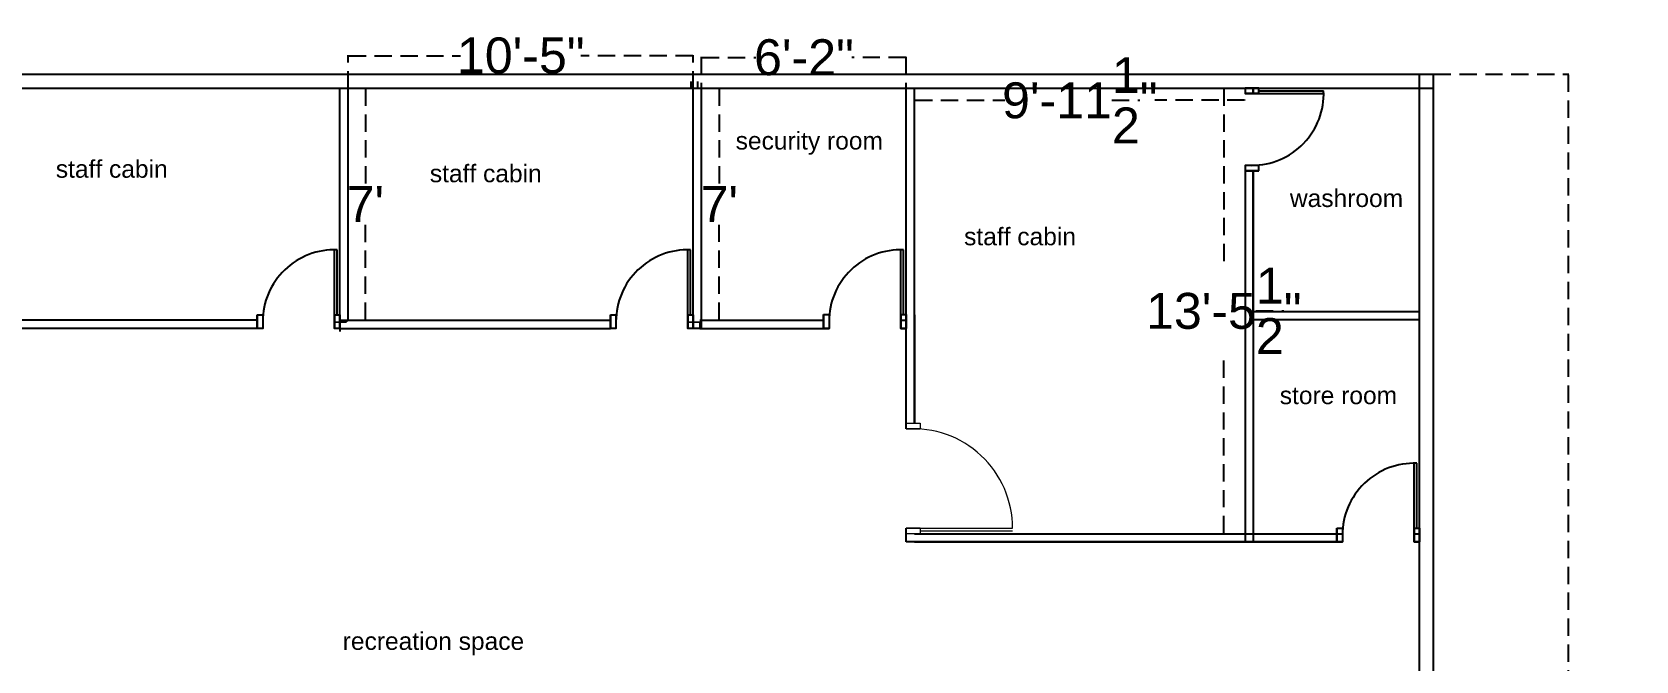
# Model space of a CAD drawing. Header units: inches. Extents: x 35258 to 134537, y 25067 to 83300.
# Drawn here: x 66120 to 66701, y 40505 to 40732 of the extents above; entities that cross this region are included whole.
import ezdxf

# ---------------------------------------------------------------- set-up
doc = ezdxf.new("R2010")
doc.units = ezdxf.units.IN
doc.header["$LTSCALE"] = 5
doc.header["$MEASUREMENT"] = 0
doc.linetypes.add('HIDDEN', pattern=[0.375, 0.25, -0.125])
for name, color, linetype in [('belkuni', 7, 'Continuous'), ('door', 60, 'Continuous'), ('Furniture_1', 34, 'Continuous')]:
    doc.layers.add(name, color=color, linetype=linetype)
doc.layers.add('G-FIX', color=4, linetype='Continuous', lineweight=9)
doc.styles.get("Standard").update_dxf_attribs({"font": 'arial.ttf'})
doc.dimstyles.get("Standard").update_dxf_attribs({"dimtxt": 13, "dimasz": 0.18, "dimexe": 0.18, "dimexo": 0.0625, "dimgap": 0.09, "dimtad": 0, "dimtih": 1, "dimtoh": 1, "dimdec": 1, "dimzin": 0, "dimdsep": 46, "dimlunit": 4, "dimtxsty": 'Standard', "dimcen": 0.09, "dimadec": 0, "dimazin": 0, "dimtfac": 1, "dimtdec": 1, "dimtofl": 0, "dimtmove": 0, "dimatfit": 3, "dimfxl": 1, "dimtolj": 1, "dimtzin": 0, "dimarcsym": 0})

# ---------------------------------------------------------------- blocks, each defined once
blk = doc.blocks.new('*D90')
at = {"color": 0, "linetype": 'HIDDEN', "lineweight": -2, "ltscale": 5, "transparency": 16777216}
for p, q in [((66551.85, 40711.77), (66551.85, 40646.71)), ((66551.91, 40711.95), (66552.03, 40711.95)), ((66551.85, 40550.79), (66551.85, 40615.86)), ((66551.91, 40550.61), (66552.03, 40550.61))]:
    blk.add_line(p, q, dxfattribs=at)
at = {"color": 0, "linetype": 'HIDDEN', "ltscale": 5, "transparency": 16777216}
for points in [[(66551.82, 40711.77), (66551.88, 40711.77), (66551.85, 40711.95)], [(66551.82, 40550.79), (66551.88, 40550.79), (66551.85, 40550.61)]]:
    blk.add_solid(points, dxfattribs=at)
at = {"layer": 'Defpoints', "color": 0, "linetype": 'HIDDEN', "ltscale": 5, "transparency": 16777216}
for p in [(66551.85, 40711.95), (66551.85, 40550.61), (66551.85, 40550.61)]:
    blk.add_point(p, dxfattribs=at)
at = {"color": 0, "linetype": 'HIDDEN', "ltscale": 5, "transparency": 16777216, "insert": (66551.85, 40631.28), "char_height": 13, "attachment_point": 5}
blk.add_mtext('\\A1;13\'-5{\\H1x;\\S1/2;}"', dxfattribs=at)
blk = doc.blocks.new('*D91')
at = {"color": 0, "linetype": 'HIDDEN', "lineweight": -2, "ltscale": 5, "transparency": 16777216}
for p, q in [((66439.82, 40707.56), (66439.82, 40707.68)), ((66440, 40707.5), (66472.52, 40707.5)), ((66559.36, 40707.5), (66526.84, 40707.5)), ((66559.54, 40707.56), (66559.54, 40707.68))]:
    blk.add_line(p, q, dxfattribs=at)
at = {"color": 0, "linetype": 'HIDDEN', "ltscale": 5, "transparency": 16777216}
for points in [[(66440, 40707.53), (66440, 40707.47), (66439.82, 40707.5)], [(66559.36, 40707.53), (66559.36, 40707.47), (66559.54, 40707.5)]]:
    blk.add_solid(points, dxfattribs=at)
at = {"layer": 'Defpoints', "color": 0, "linetype": 'HIDDEN', "ltscale": 5, "transparency": 16777216}
for p in [(66439.82, 40707.5), (66559.54, 40707.5), (66559.54, 40707.5)]:
    blk.add_point(p, dxfattribs=at)
at = {"color": 0, "linetype": 'HIDDEN', "ltscale": 5, "transparency": 16777216, "insert": (66499.68, 40707.5), "char_height": 13, "attachment_point": 5}
blk.add_mtext('\\A1;9\'-11{\\H1x;\\S1/2;}"', dxfattribs=at)
blk = doc.blocks.new('*D92')
at = {"color": 0, "linetype": 'HIDDEN', "lineweight": -2, "ltscale": 5, "transparency": 16777216}
for p, q in [((66362.63, 40707.56), (66362.63, 40723.19)), ((66362.81, 40723.01), (66382.32, 40723.01)), ((66436.64, 40723.01), (66417.13, 40723.01)), ((66436.82, 40707.56), (66436.82, 40723.19))]:
    blk.add_line(p, q, dxfattribs=at)
at = {"color": 0, "linetype": 'HIDDEN', "ltscale": 5, "transparency": 16777216}
for points in [[(66362.81, 40723.04), (66362.81, 40722.98), (66362.63, 40723.01)], [(66436.64, 40723.04), (66436.64, 40722.98), (66436.82, 40723.01)]]:
    blk.add_solid(points, dxfattribs=at)
at = {"layer": 'Defpoints', "color": 0, "linetype": 'HIDDEN', "ltscale": 5, "transparency": 16777216}
for p in [(66436.82, 40723.01), (66362.63, 40707.5), (66436.82, 40707.5)]:
    blk.add_point(p, dxfattribs=at)
at = {"color": 0, "linetype": 'HIDDEN', "ltscale": 5, "transparency": 16777216, "insert": (66399.73, 40723.01), "char_height": 13, "attachment_point": 5}
blk.add_mtext('\\A1;6\'-2"', dxfattribs=at)
blk = doc.blocks.new('*D93')
at = {"color": 0, "linetype": 'HIDDEN', "lineweight": -2, "ltscale": 5, "transparency": 16777216}
for p, q in [((66369.07, 40711.77), (66369.07, 40676.52)), ((66369.13, 40711.95), (66369.25, 40711.95)), ((66369.07, 40628.09), (66369.07, 40663.34)), ((66369.13, 40627.91), (66369.25, 40627.91))]:
    blk.add_line(p, q, dxfattribs=at)
at = {"color": 0, "linetype": 'HIDDEN', "ltscale": 5, "transparency": 16777216}
for points in [[(66369.04, 40711.77), (66369.1, 40711.77), (66369.07, 40711.95)], [(66369.04, 40628.09), (66369.1, 40628.09), (66369.07, 40627.91)]]:
    blk.add_solid(points, dxfattribs=at)
at = {"layer": 'Defpoints', "color": 0, "linetype": 'HIDDEN', "ltscale": 5, "transparency": 16777216}
for p in [(66369.07, 40711.95), (66369.07, 40627.91), (66369.07, 40627.91)]:
    blk.add_point(p, dxfattribs=at)
at = {"color": 0, "linetype": 'HIDDEN', "ltscale": 5, "transparency": 16777216, "insert": (66369.07, 40669.93), "char_height": 13, "attachment_point": 5}
blk.add_mtext("\\A1;7'", dxfattribs=at)
blk = doc.blocks.new('*D94')
at = {"color": 0, "linetype": 'HIDDEN', "lineweight": -2, "ltscale": 5, "transparency": 16777216}
for p, q in [((66234.64, 40702.42), (66234.64, 40723.84)), ((66234.82, 40723.66), (66275.33, 40723.66)), ((66359.45, 40723.66), (66318.94, 40723.66)), ((66359.63, 40702.42), (66359.63, 40723.84))]:
    blk.add_line(p, q, dxfattribs=at)
at = {"color": 0, "linetype": 'HIDDEN', "ltscale": 5, "transparency": 16777216}
for points in [[(66234.82, 40723.69), (66234.82, 40723.63), (66234.64, 40723.66)], [(66359.45, 40723.69), (66359.45, 40723.63), (66359.63, 40723.66)]]:
    blk.add_solid(points, dxfattribs=at)
at = {"layer": 'Defpoints', "color": 0, "linetype": 'HIDDEN', "ltscale": 5, "transparency": 16777216}
for p in [(66359.63, 40723.66), (66234.64, 40702.36), (66359.63, 40702.36)]:
    blk.add_point(p, dxfattribs=at)
at = {"color": 0, "linetype": 'HIDDEN', "ltscale": 5, "transparency": 16777216, "insert": (66297.14, 40723.66), "char_height": 13, "attachment_point": 5}
blk.add_mtext('\\A1;10\'-5"', dxfattribs=at)
blk = doc.blocks.new('*D95')
at = {"color": 0, "linetype": 'HIDDEN', "lineweight": -2, "ltscale": 5, "transparency": 16777216}
for p, q in [((66239.91, 40711.95), (66241.01, 40711.95)), ((66240.83, 40711.77), (66240.83, 40676.51)), ((66240.83, 40628.07), (66240.83, 40663.33)), ((66239.91, 40627.89), (66241.01, 40627.89))]:
    blk.add_line(p, q, dxfattribs=at)
at = {"color": 0, "linetype": 'HIDDEN', "ltscale": 5, "transparency": 16777216}
for points in [[(66240.8, 40711.77), (66240.86, 40711.77), (66240.83, 40711.95)], [(66240.8, 40628.07), (66240.86, 40628.07), (66240.83, 40627.89)]]:
    blk.add_solid(points, dxfattribs=at)
at = {"layer": 'Defpoints', "color": 0, "linetype": 'HIDDEN', "ltscale": 5, "transparency": 16777216}
for p in [(66239.84, 40711.95), (66239.84, 40627.89), (66240.83, 40627.89)]:
    blk.add_point(p, dxfattribs=at)
at = {"color": 0, "linetype": 'HIDDEN', "ltscale": 5, "transparency": 16777216, "insert": (66240.83, 40669.92), "char_height": 13, "attachment_point": 5}
blk.add_mtext("\\A1;7'", dxfattribs=at)
blk = doc.blocks.new('*D123')
at = {"color": 0, "linetype": 'HIDDEN', "lineweight": -2, "ltscale": 5, "transparency": 16777216}
for p, q in [((66627.86, 40716.95), (66676.83, 40716.95)), ((66676.65, 40716.77), (66676.65, 40271.11)), ((66676.65, 39812.05), (66676.65, 40257.71)), ((66627.86, 39811.87), (66676.83, 39811.87))]:
    blk.add_line(p, q, dxfattribs=at)
at = {"color": 0, "linetype": 'HIDDEN', "ltscale": 5, "transparency": 16777216}
for points in [[(66676.62, 40716.77), (66676.68, 40716.77), (66676.65, 40716.95)], [(66676.62, 39812.05), (66676.68, 39812.05), (66676.65, 39811.87)]]:
    blk.add_solid(points, dxfattribs=at)
at = {"layer": 'Defpoints', "color": 0, "linetype": 'HIDDEN', "ltscale": 5, "transparency": 16777216}
for p in [(66627.8, 40716.95), (66627.8, 39811.87), (66676.65, 39811.87)]:
    blk.add_point(p, dxfattribs=at)
at = {"color": 0, "linetype": 'HIDDEN', "ltscale": 5, "transparency": 16777216, "insert": (66676.65, 40264.41), "char_height": 13, "attachment_point": 5}
blk.add_mtext('\\A1;75\'-5"', dxfattribs=at)

msp = doc.modelspace()

# ---------------------------------------------------------------- linework, layer by layer
for p, q in [((65889.48, 40716.95), (66627.8, 40716.95)), ((66622.8, 40416.97), (66622.8, 40716.95)), ((66627.8, 40416.97), (66627.8, 40716.95)), ((65889.48, 40711.95), (66627.8, 40711.95)), ((66231.64, 40627.89), (66231.64, 40711.95)), ((66234.64, 40627.89), (66234.64, 40711.95)), ((66359.63, 40624.9), (66359.63, 40711.95)), ((66362.63, 40624.9), (66362.63, 40711.95)), ((66436.82, 40588.52), (66436.82, 40711.95)), ((66439.82, 40590.6), (66439.82, 40711.95)), ((66559.54, 40711.95), (66559.54, 40709.95)), ((66562.54, 40709.95), (66562.54, 40711.95)), ((66562.54, 40711.95), (66562.54, 40709.95)), ((66622.8, 40416.97), (66622.8, 40703.66)), ((66559.54, 40683.95), (66559.54, 40547.61)), ((66562.54, 40683.95), (66562.54, 40683.96)), ((66562.54, 40683.96), (66562.54, 40683.95)), ((66562.54, 40627.97), (66562.54, 40681.95)), ((66562.54, 40681.95), (66562.54, 40547.61)), ((66439.82, 40629.78), (66439.82, 40590.6)), ((66622.8, 40630.97), (66562.54, 40630.97)), ((66201.64, 40627.89), (66105.21, 40627.89)), ((66201.64, 40624.89), (66105.21, 40624.89)), ((66231.64, 40627.89), (66329.63, 40627.89)), ((66231.64, 40624.89), (66329.63, 40624.89)), ((66361.99, 40627.91), (66406.82, 40627.91)), ((66361.99, 40624.91), (66408.82, 40624.91)), ((66408.82, 40627.91), (66408.83, 40627.91)), ((66434.82, 40627.91), (66436.82, 40627.91)), ((66434.82, 40624.91), (66436.82, 40624.91)), ((66622.8, 40627.97), (66562.54, 40627.97)), ((66562.54, 40627.97), (66562.54, 40547.61)), ((66439.82, 40588.6), (66439.82, 40588.6)), ((66439.82, 40588.6), (66439.82, 40588.6)), ((66436.81, 40547.61), (66436.82, 40550.6)), ((66439.82, 40547.61), (66436.81, 40547.61)), ((66436.82, 40550.6), (66436.82, 40552.6)), ((66439.82, 40550.61), (66594.8, 40550.61)), ((66439.82, 40550.61), (66439.82, 40550.6)), ((66439.82, 40550.6), (66439.82, 40550.61)), ((66439.82, 40547.61), (66594.8, 40547.61)), ((66439.82, 40547.61), (66594.8, 40547.61)), ((66594.8, 40547.61), (66439.82, 40547.61)), ((66620.8, 40550.61), (66622.8, 40550.61)), ((66622.8, 40547.61), (66620.8, 40547.61)), ((66620.8, 40547.61), (66622.8, 40547.61)), ((66620.8, 40547.61), (66622.8, 40547.61))]:
    msp.add_line(p, q)
at = {"layer": 'belkuni'}
for p, q in [((66564.54, 40710.95), (66588.02, 40710.95)), ((66564.54, 40709.95), (66588.04, 40709.95)), ((66229.64, 40629.89), (66229.64, 40653.39)), ((66230.64, 40629.89), (66230.64, 40653.37)), ((66357.63, 40629.89), (66357.63, 40653.39)), ((66358.63, 40629.89), (66358.63, 40653.37)), ((66434.82, 40629.91), (66434.82, 40653.41)), ((66435.82, 40629.91), (66435.82, 40653.39)), ((66620.8, 40552.61), (66620.8, 40576.11)), ((66621.8, 40552.61), (66621.8, 40576.09))]:
    msp.add_line(p, q, dxfattribs=at)
for centre, start, end in [((66562.04, 40709.95), 270, 2.20423), ((66229.64, 40627.39), 87.79577, 180), ((66357.63, 40627.39), 87.79577, 180), ((66434.82, 40627.41), 87.79577, 180), ((66620.8, 40550.11), 87.79577, 180)]:
    msp.add_arc(centre, 26, start, end, dxfattribs=at)
at = {"layer": 'door'}
for p, q in [((66564.54, 40709.95), (66559.54, 40709.95)), ((66564.54, 40681.95), (66559.54, 40681.95)), ((66201.64, 40629.89), (66201.64, 40624.89)), ((66229.64, 40629.89), (66229.64, 40624.89)), ((66329.63, 40629.89), (66329.63, 40624.89)), ((66357.63, 40629.89), (66357.63, 40624.89)), ((66406.82, 40629.91), (66406.82, 40624.91)), ((66434.82, 40629.91), (66434.82, 40624.91)), ((66592.8, 40552.61), (66592.8, 40547.61)), ((66620.8, 40552.61), (66620.8, 40547.61))]:
    msp.add_line(p, q, dxfattribs=at)
for points in [[(66564.54, 40709.95), (66564.54, 40711.95), (66559.54, 40711.95), (66559.54, 40709.95)], [(66564.54, 40681.95), (66564.54, 40683.95), (66559.54, 40683.95), (66559.54, 40681.95)], [(66201.64, 40629.89), (66203.64, 40629.89), (66203.64, 40624.89), (66201.64, 40624.89)], [(66229.64, 40629.89), (66231.64, 40629.89), (66231.64, 40624.89), (66229.64, 40624.89)], [(66329.63, 40629.89), (66331.63, 40629.89), (66331.63, 40624.89), (66329.63, 40624.89)], [(66357.63, 40629.89), (66359.63, 40629.89), (66359.63, 40624.89), (66357.63, 40624.89)], [(66406.82, 40629.91), (66408.82, 40629.91), (66408.82, 40624.91), (66406.82, 40624.91)], [(66434.82, 40629.91), (66436.82, 40629.91), (66436.82, 40624.91), (66434.82, 40624.91)], [(66592.8, 40552.61), (66594.8, 40552.61), (66594.8, 40547.61), (66592.8, 40547.61)], [(66620.8, 40552.61), (66622.8, 40552.61), (66622.8, 40547.61), (66620.8, 40547.61)]]:
    msp.add_lwpolyline(points, close=True, dxfattribs=at)
at = {"layer": 'Furniture_1', "linetype": 'Continuous'}
for points in [[(66358.87, 40711.95), (66358.85, 40714.28)], [(66361.2, 40714.28), (66361.22, 40711.95)], [(66231.64, 40624.89), (66231.64, 40624.89), (66231.59, 40629.89)], [(66231.65, 40623.77), (66231.59, 40629.89)], [(66361.97, 40627.26), (66361.99, 40624.91), (66359.63, 40624.89), (66359.59, 40629.89)], [(66229.64, 40627.23), (66233.97, 40627.26)], [(66231.65, 40623.77), (66231.63, 40626.12), (66231.64, 40626.12)], [(66231.64, 40624.89), (66231.64, 40624.89)], [(66233.96, 40627.89), (66233.97, 40627.26)], [(66233.96, 40627.89), (66233.97, 40627.26)], [(66357.63, 40627.23), (66361.97, 40627.26), (66361.99, 40624.91), (66359.63, 40624.89)]]:
    msp.add_lwpolyline(points, dxfattribs=at)
at = {"layer": 'G-FIX'}
for p, q in [((66436.82, 40588.6), (66441.82, 40588.6)), ((66436.82, 40552.6), (66475.32, 40552.6)), ((66441.82, 40552.6), (66436.82, 40552.6)), ((66441.82, 40551.6), (66475.32, 40551.6))]:
    msp.add_line(p, q, dxfattribs=at)
for points in [[(66436.82, 40588.6), (66436.82, 40590.6), (66441.82, 40590.6), (66441.82, 40588.6)], [(66436.82, 40550.6), (66436.82, 40552.6), (66441.82, 40552.6), (66441.82, 40550.6)]]:
    msp.add_lwpolyline(points, close=True, dxfattribs=at)
msp.add_arc((66439.32, 40552.6), 36, 0, 93.98208, dxfattribs=at)

# ---------------------------------------------------------------- texts
at = {"color": 240, "ltscale": 5, "true_color": 0xed1f24}
for s, height, p in [('security room', 6.3654, (66374.99, 40689.69)), ('staff cabin', 6.3654, (66128.69, 40679.47)), ('staff cabin', 6.3654, (66264.2, 40677.84)), ('washroom', 6.365, (66575.8, 40668.88)), ('staff cabin', 6.3654, (66457.76, 40655.02)), ('store room', 6.365, (66572.13, 40597.51)), ('recreation space', 6.3654, (66232.63, 40508.55))]:
    msp.add_text(s, height=height, dxfattribs=at).set_placement(p)

# ---------------------------------------------------------------- dimensions: what is measured, and where the dimension line sits
at = {"color": 1, "linetype": 'HIDDEN', "ltscale": 5}
for base, p1, p2, picture, middle in [((66359.63, 40723.66), (66234.64, 40702.36), (66359.63, 40702.36), '*D94', (66297.14, 40723.66)), ((66436.82, 40723.01), (66362.63, 40707.5), (66436.82, 40707.5), '*D92', (66399.73, 40723.01)), ((66559.54, 40707.5), (66439.82, 40707.5), (66559.54, 40707.5), '*D91', (66499.68, 40707.5))]:
    dim = msp.add_linear_dim(base=base, p1=p1, p2=p2, dimstyle='Standard', dxfattribs=at)
    dim.commit()
    dim.dimension.update_dxf_attribs({"geometry": picture, "text_midpoint": middle})
for base, p1, p2, picture, middle in [((66676.65, 39811.87), (66627.8, 40716.95), (66627.8, 39811.87), '*D123', (66676.65, 40264.41)), ((66240.83, 40627.89), (66239.84, 40711.95), (66239.84, 40627.89), '*D95', (66240.83, 40669.92)), ((66369.07, 40627.91), (66369.07, 40711.95), (66369.07, 40627.91), '*D93', (66369.07, 40669.93)), ((66551.85, 40550.61), (66551.85, 40711.95), (66551.85, 40550.61), '*D90', (66551.85, 40631.28))]:
    dim = msp.add_linear_dim(base=base, p1=p1, p2=p2, angle=90, dimstyle='Standard', dxfattribs=at)
    dim.commit()
    dim.dimension.update_dxf_attribs({"geometry": picture, "text_midpoint": middle})

doc.saveas('drawing.dxf')
